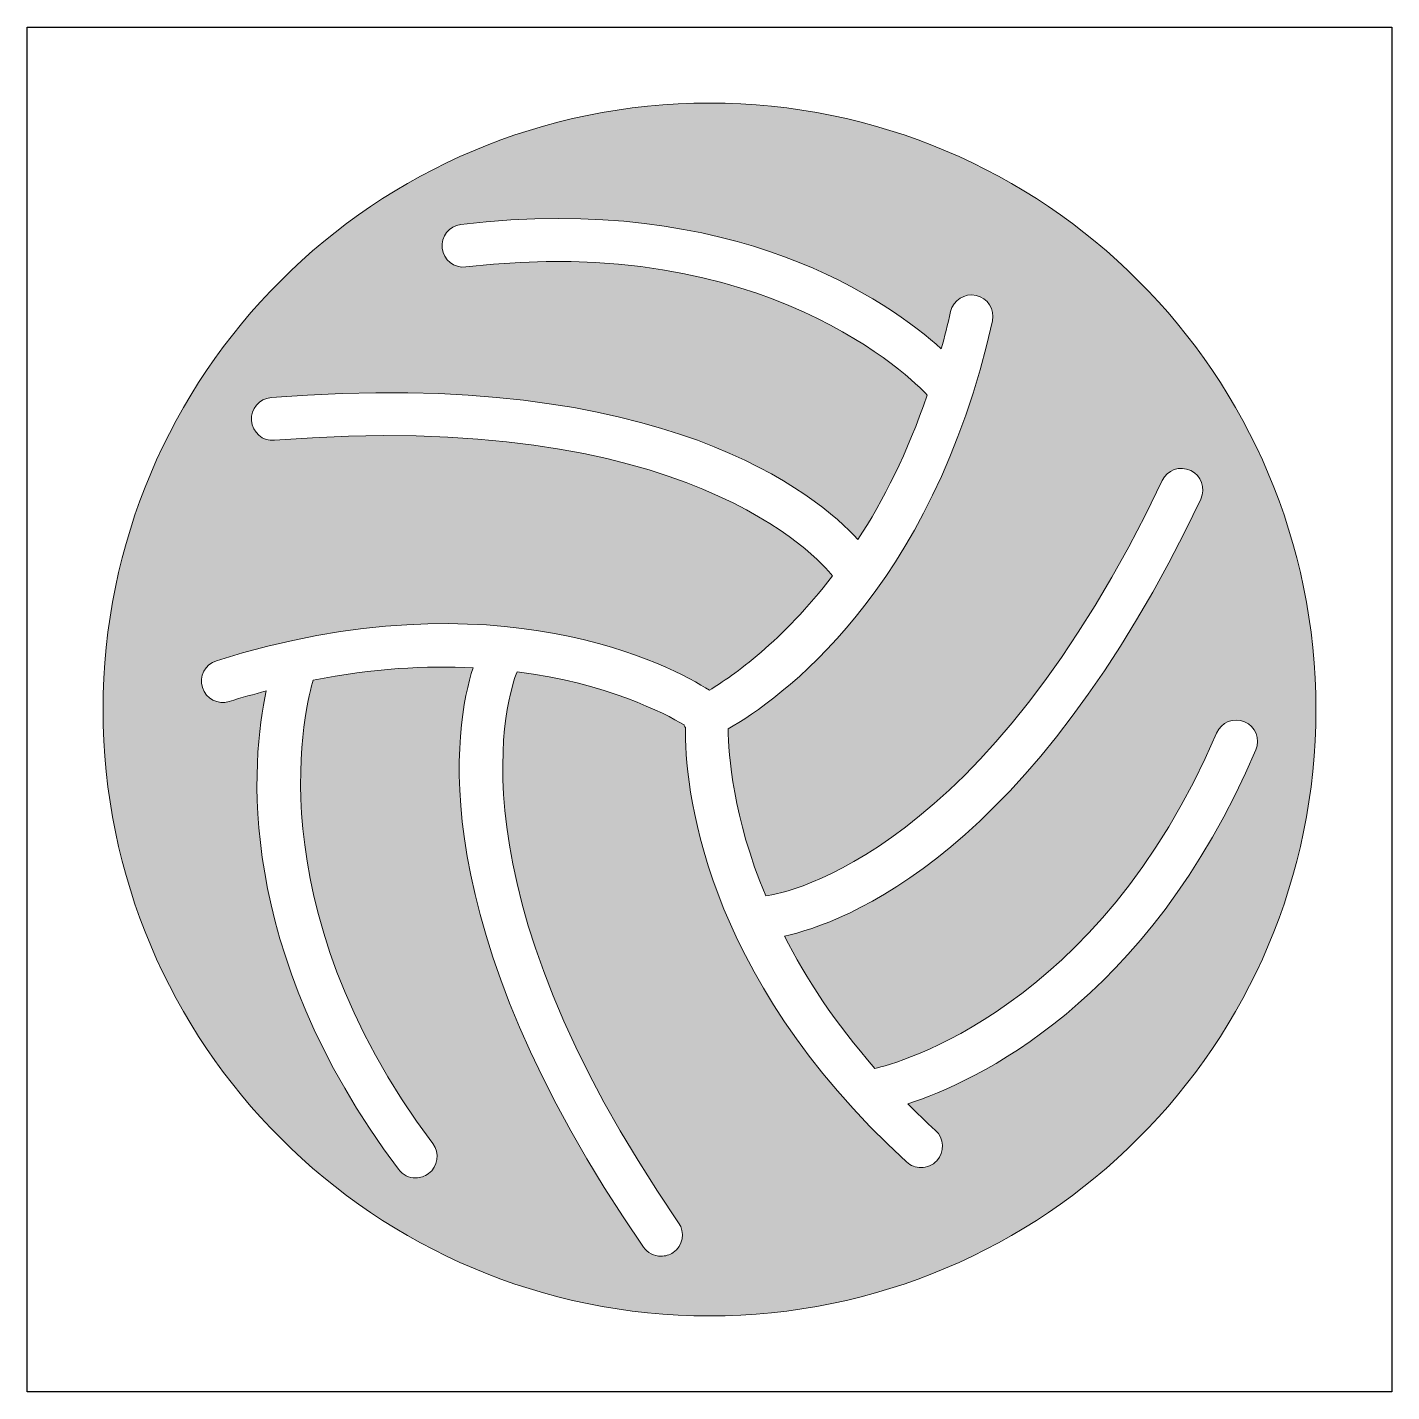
# Model space of a CAD drawing. Header units: inches. Extents: x 0 to 114, y 0 to 114.
import ezdxf

# ---------------------------------------------------------------- set-up
doc = ezdxf.new("R2010")
doc.units = ezdxf.units.IN
doc.header["$MEASUREMENT"] = 0
doc.layers.add('Image Background', color=7, linetype='Continuous')
doc.layers.add('Layer 1', color=7, linetype='Continuous')
picture_1 = doc.add_image_def('image1.png', size_in_pixel=(1350, 1350))

msp = doc.modelspace()

# ---------------------------------------------------------------- hatches: boundary and pattern name
at = {"layer": 'Layer 1', "true_color": 0x57b6dd}
h = msp.add_hatch(color=143, dxfattribs=at)
h.dxf.hatch_style = 2
edge = h.paths.add_edge_path()
edge.add_spline(control_points=[(57.15, 107.95), (29.09, 107.95), (6.35, 85.21), (6.35, 57.15), (6.35, 29.09), (29.09, 6.35), (57.15, 6.35), (85.21, 6.35), (107.95, 29.09), (107.95, 57.15), (107.95, 85.21), (85.21, 107.95), (57.15, 107.95)], knot_values=[0, 0, 0, 0, 1, 1, 1, 2, 2, 2, 3, 3, 3, 4, 4, 4, 4], degree=3, periodic=1)
edge = h.paths.add_edge_path()
edge.add_spline(control_points=[(73.77, 24.12), (74.51, 23.38), (75.27, 22.63), (76.08, 21.89), (76.81, 21.22), (76.86, 20.08), (76.19, 19.35), (75.84, 18.97), (75.35, 18.77), (74.87, 18.77), (74.44, 18.77), (74, 18.93), (73.66, 19.25), (56.32, 35.16), (55.08, 51.01), (55.13, 55.63), (55.1, 55.67), (55.07, 55.7), (55.06, 55.74), (55.04, 55.78), (55.03, 55.82), (55.02, 55.86), (53.38, 56.84), (48.56, 59.34), (41.03, 60.31), (40.35, 58.6), (34.9, 42.67), (54.56, 14.16), (55.13, 13.34), (54.92, 12.22), (54.11, 11.66), (53.8, 11.45), (53.44, 11.35), (53.09, 11.35), (52.52, 11.35), (51.96, 11.62), (51.61, 12.12), (32.81, 39.4), (35.82, 55.91), (37.34, 60.64), (33.44, 60.84), (28.96, 60.6), (23.95, 59.61), (23.44, 57.94), (18.82, 41), (33.97, 20.78), (34.57, 19.99), (34.41, 18.86), (33.61, 18.27), (33.29, 18.03), (32.91, 17.91), (32.54, 17.91), (31.99, 17.91), (31.46, 18.16), (31.1, 18.63), (17.22, 37.16), (18.78, 52.99), (20.01, 58.7), (18.99, 58.43), (17.97, 58.15), (16.92, 57.82), (15.97, 57.52), (14.96, 58.04), (14.67, 58.99), (14.37, 59.93), (14.89, 60.94), (15.84, 61.24), (39.42, 68.65), (54.06, 60.72), (57.14, 58.77), (59.12, 59.96), (63.27, 62.87), (67.45, 68.34), (66.31, 69.79), (55.24, 82.47), (20.71, 79.7), (19.73, 79.61), (18.86, 80.36), (18.78, 81.35), (18.7, 82.33), (19.44, 83.2), (20.43, 83.28), (53.45, 85.93), (66.24, 75.06), (69.58, 71.38), (71.71, 74.66), (73.74, 78.66), (75.39, 83.49), (74.2, 84.77), (61.83, 97.23), (36.75, 94.22), (35.77, 94.1), (34.87, 94.81), (34.75, 95.79), (34.64, 96.77), (35.34, 97.67), (36.32, 97.78), (59.31, 100.54), (72.24, 91.27), (76.57, 87.36), (76.84, 88.37), (77.11, 89.4), (77.35, 90.48), (77.56, 91.45), (78.52, 92.05), (79.49, 91.84), (80.45, 91.63), (81.06, 90.67), (80.85, 89.7), (75.79, 66.95), (62.88, 57.91), (58.72, 55.53), (58.73, 53.37), (59.1, 48.17), (61.86, 41.53), (63.68, 41.79), (80.2, 45.04), (95.07, 76.32), (95.49, 77.22), (96.56, 77.6), (97.46, 77.17), (98.35, 76.75), (98.73, 75.68), (98.31, 74.78), (84.09, 44.86), (68.28, 39.21), (63.42, 38.17), (65.2, 34.68), (67.65, 30.92), (71.01, 27.08), (72.71, 27.47), (89.69, 31.95), (99.63, 55.18), (100.02, 56.09), (101.07, 56.51), (101.98, 56.12), (102.89, 55.73), (103.31, 54.68), (102.92, 53.77), (93.82, 32.48), (79.33, 25.92), (73.77, 24.12)], knot_values=[0, 0, 0, 0, 1, 1, 1, 2, 2, 2, 3, 3, 3, 4, 4, 4, 5, 5, 5, 6, 6, 6, 7, 7, 7, 8, 8, 8, 9, 9, 9, 10, 10, 10, 11, 11, 11, 12, 12, 12, 13, 13, 13, 14, 14, 14, 15, 15, 15, 16, 16, 16, 17, 17, 17, 18, 18, 18, 19, 19, 19, 20, 20, 20, 21, 21, 21, 22, 22, 22, 23, 23, 23, 24, 24, 24, 25, 25, 25, 26, 26, 26, 27, 27, 27, 28, 28, 28, 29, 29, 29, 30, 30, 30, 31, 31, 31, 32, 32, 32, 33, 33, 33, 34, 34, 34, 35, 35, 35, 36, 36, 36, 37, 37, 37, 38, 38, 38, 39, 39, 39, 40, 40, 40, 41, 41, 41, 42, 42, 42, 43, 43, 43, 44, 44, 44, 45, 45, 45, 46, 46, 46, 47, 47, 47, 47], degree=3, periodic=1)

# ---------------------------------------------------------------- linework, layer by layer
at = {"layer": 'Layer 1', "lineweight": 0}
for points, knots in [([(57.15, 107.95), (29.09, 107.95), (6.35, 85.21), (6.35, 57.15), (6.35, 29.09), (29.09, 6.35), (57.15, 6.35), (85.21, 6.35), (107.95, 29.09), (107.95, 57.15), (107.95, 85.21), (85.21, 107.95), (57.15, 107.95)], [0, 0, 0, 0, 1, 1, 1, 2, 2, 2, 3, 3, 3, 4, 4, 4, 4]), ([(73.77, 24.12), (74.51, 23.38), (75.27, 22.63), (76.08, 21.89), (76.81, 21.22), (76.86, 20.08), (76.19, 19.35), (75.84, 18.97), (75.35, 18.77), (74.87, 18.77), (74.44, 18.77), (74, 18.93), (73.66, 19.25), (56.32, 35.16), (55.08, 51.01), (55.13, 55.63), (55.1, 55.67), (55.07, 55.7), (55.06, 55.74), (55.04, 55.78), (55.03, 55.82), (55.02, 55.86), (53.38, 56.84), (48.56, 59.34), (41.03, 60.31), (40.35, 58.6), (34.9, 42.67), (54.56, 14.16), (55.13, 13.34), (54.92, 12.22), (54.11, 11.66), (53.8, 11.45), (53.44, 11.35), (53.09, 11.35), (52.52, 11.35), (51.96, 11.62), (51.61, 12.12), (32.81, 39.4), (35.82, 55.91), (37.34, 60.64), (33.44, 60.84), (28.96, 60.6), (23.95, 59.61), (23.44, 57.94), (18.82, 41), (33.97, 20.78), (34.57, 19.99), (34.41, 18.86), (33.61, 18.27), (33.29, 18.03), (32.91, 17.91), (32.54, 17.91), (31.99, 17.91), (31.46, 18.16), (31.1, 18.63), (17.22, 37.16), (18.78, 52.99), (20.01, 58.7), (18.99, 58.43), (17.97, 58.15), (16.92, 57.82), (15.97, 57.52), (14.96, 58.04), (14.67, 58.99), (14.37, 59.93), (14.89, 60.94), (15.84, 61.24), (39.42, 68.65), (54.06, 60.72), (57.14, 58.77), (59.12, 59.96), (63.27, 62.87), (67.45, 68.34), (66.31, 69.79), (55.24, 82.47), (20.71, 79.7), (19.73, 79.61), (18.86, 80.36), (18.78, 81.35), (18.7, 82.33), (19.44, 83.2), (20.43, 83.28), (53.45, 85.93), (66.24, 75.06), (69.58, 71.38), (71.71, 74.66), (73.74, 78.66), (75.39, 83.49), (74.2, 84.77), (61.83, 97.23), (36.75, 94.22), (35.77, 94.1), (34.87, 94.81), (34.75, 95.79), (34.64, 96.77), (35.34, 97.67), (36.32, 97.78), (59.31, 100.54), (72.24, 91.27), (76.57, 87.36), (76.84, 88.37), (77.11, 89.4), (77.35, 90.48), (77.56, 91.45), (78.52, 92.05), (79.49, 91.84), (80.45, 91.63), (81.06, 90.67), (80.85, 89.7), (75.79, 66.95), (62.88, 57.91), (58.72, 55.53), (58.73, 53.37), (59.1, 48.17), (61.86, 41.53), (63.68, 41.79), (80.2, 45.04), (95.07, 76.32), (95.49, 77.22), (96.56, 77.6), (97.46, 77.17), (98.35, 76.75), (98.73, 75.68), (98.31, 74.78), (84.09, 44.86), (68.28, 39.21), (63.42, 38.17), (65.2, 34.68), (67.65, 30.92), (71.01, 27.08), (72.71, 27.47), (89.69, 31.95), (99.63, 55.18), (100.02, 56.09), (101.07, 56.51), (101.98, 56.12), (102.89, 55.73), (103.31, 54.68), (102.92, 53.77), (93.82, 32.48), (79.33, 25.92), (73.77, 24.12)], [0, 0, 0, 0, 1, 1, 1, 2, 2, 2, 3, 3, 3, 4, 4, 4, 5, 5, 5, 6, 6, 6, 7, 7, 7, 8, 8, 8, 9, 9, 9, 10, 10, 10, 11, 11, 11, 12, 12, 12, 13, 13, 13, 14, 14, 14, 15, 15, 15, 16, 16, 16, 17, 17, 17, 18, 18, 18, 19, 19, 19, 20, 20, 20, 21, 21, 21, 22, 22, 22, 23, 23, 23, 24, 24, 24, 25, 25, 25, 26, 26, 26, 27, 27, 27, 28, 28, 28, 29, 29, 29, 30, 30, 30, 31, 31, 31, 32, 32, 32, 33, 33, 33, 34, 34, 34, 35, 35, 35, 36, 36, 36, 37, 37, 37, 38, 38, 38, 39, 39, 39, 40, 40, 40, 41, 41, 41, 42, 42, 42, 43, 43, 43, 44, 44, 44, 45, 45, 45, 46, 46, 46, 47, 47, 47, 47])]:
    msp.add_open_spline(points, degree=3, knots=knots, dxfattribs=at)

# ---------------------------------------------------------------- pictures from other files: only their frames are drawn
at = {"layer": 'Image Background'}
image = msp.add_image(picture_1, insert=(0, 0), size_in_units=(114.3, 114.3), dxfattribs=at)

doc.saveas('drawing.dxf')
